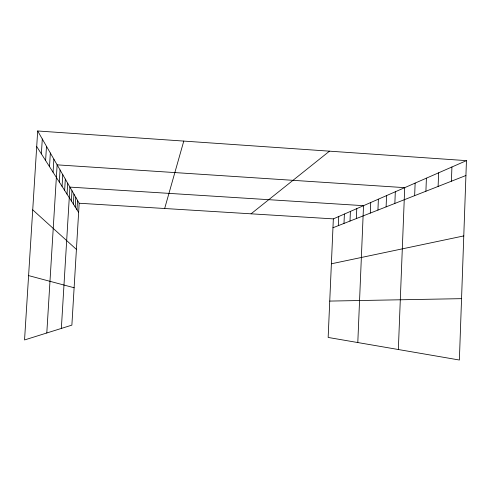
<?xml version="1.0" encoding="UTF-8"?>
<svg xmlns="http://www.w3.org/2000/svg" width="491" height="491" viewBox="0 0 491 491"><rect width="100%" height="100%" fill="white"/><g stroke="black" fill="none" stroke-linecap="round" stroke-linejoin="round"><path stroke-width="0.74" d="M451.407 181.21L451.923 166.995M466.45 160.637L459.373 360.02L328.154 337.446L333.346 218.882L466.45 160.637L37.684 130.98L24.55 339.95L71.876 325.134L79.18 203.243L37.684 130.98M425.906 191.232L426.403 178.159M438.113 186.433L438.623 172.814M398.342 349.518L404.713 187.654L57.134 164.853L46.798 332.984M414.65 195.657L415.134 183.094M377.935 210.087L378.383 199.174M386.104 206.877L386.564 195.596M394.856 203.434L395.316 191.76M349.997 221.067L350.408 211.412M356.356 218.569L356.773 208.626M357.798 342.546L363.53 205.674L69.912 187.108L61.35 328.43M370.282 213.094L370.723 202.525M338.324 225.651L338.722 216.531M343.995 223.423L344.4 214.045M59.319 182.057L60.062 169.954M62.069 186.377L62.787 174.698M64.634 190.398L65.321 179.111M67.028 194.16L67.69 183.241M71.373 200.979L71.993 190.729M73.349 204.084L73.951 194.141M75.215 207.012L75.798 197.351M76.97 209.767L77.535 200.383M41.361 153.867L42.294 139.008M45.608 160.532L46.492 146.324M49.499 166.639L50.34 153.026M53.071 172.243L53.875 159.182M164.663 208.503L183.781 141.089M251.061 213.818L329.492 151.167M332.959 227.763L465.922 175.508M331.382 263.79L463.78 235.919M329.749 301.081L461.552 298.657M79.18 203.243L333.346 218.882M28.595 275.604L74.116 287.744M32.725 209.853L76.412 249.41M36.702 146.551L78.634 212.376"/></g></svg>
